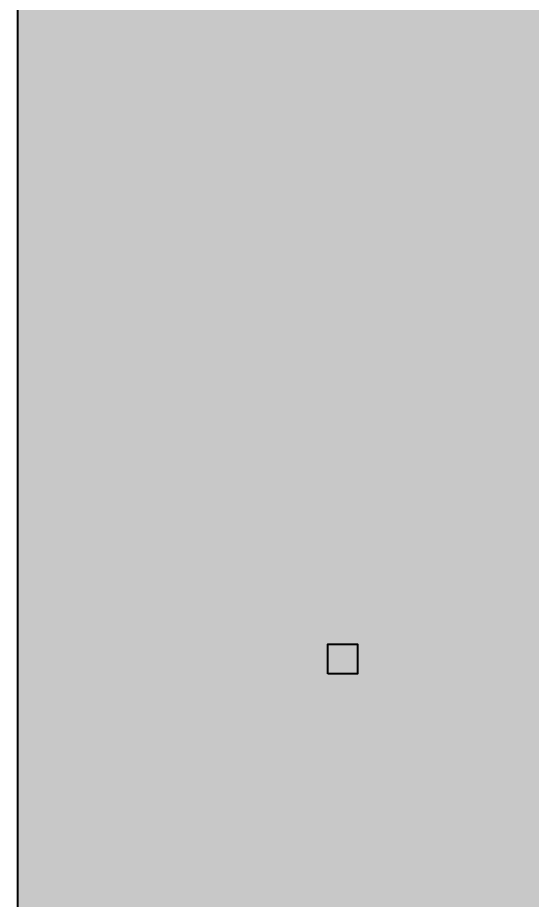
# Model space of a CAD drawing. Header units: millimetres. Extents: x 1089 to 46270, y 1624 to 35257.
# Drawn here: x 1088.62 to 1092.71, y 1648.61 to 1655.62 of the extents above; entities that cross this region are included whole.
import ezdxf

# ---------------------------------------------------------------- set-up
doc = ezdxf.new("R2010")
doc.units = ezdxf.units.MM
doc.layers.add('www.cad-blocks.net', color=7, linetype='Continuous')
doc.styles.get("Standard").update_dxf_attribs({"font": 'arial.ttf'})

# ---------------------------------------------------------------- blocks, each defined once
blk = doc.blocks.new('FORMAT')
at = {"layer": 'www.cad-blocks.net', "true_color": 0x444444}
blk.add_hatch(color=250, dxfattribs=at).paths.add_polyline_path([(0, 0), (4.1868, 0), (4.1868, 40.9675), (0, 40.9675)])
at = {"layer": 'www.cad-blocks.net', "true_color": 0x546d8e}
blk.add_hatch(color=155, dxfattribs=at).paths.add_polyline_path([(2.468, 26.9479), (2.468, 26.7133), (2.703, 26.7133), (2.703, 26.9479)])
at = {"layer": 'www.cad-blocks.net', "color": 250, "true_color": 0x444444}
blk.add_line((0, 40.9675), (0, 0), dxfattribs=at)
at = {"layer": 'www.cad-blocks.net', "color": 155, "true_color": 0x546d8e}
blk.add_lwpolyline([(2.468, 26.7133), (2.468, 26.9479), (2.703, 26.9479), (2.703, 26.7133)], close=True, dxfattribs=at)
at = {"layer": 'www.cad-blocks.net', "insert": (1.4991, 17.9768), "char_height": 1.2, "attachment_point": 1, "rotation": 90}
blk.add_mtext_dynamic_manual_height_columns('{\\fArial|b1|i0|c0|p34;\\C255;\\c16777215;cad-bl  cks net}', width=33614.950979, gutter_width=12.5, heights=[0], dxfattribs=at)

msp = doc.modelspace()

# ---------------------------------------------------------------- block references
msp.add_blockref('FORMAT', (1088.6246, 1623.6908))

doc.saveas('drawing.dxf')
